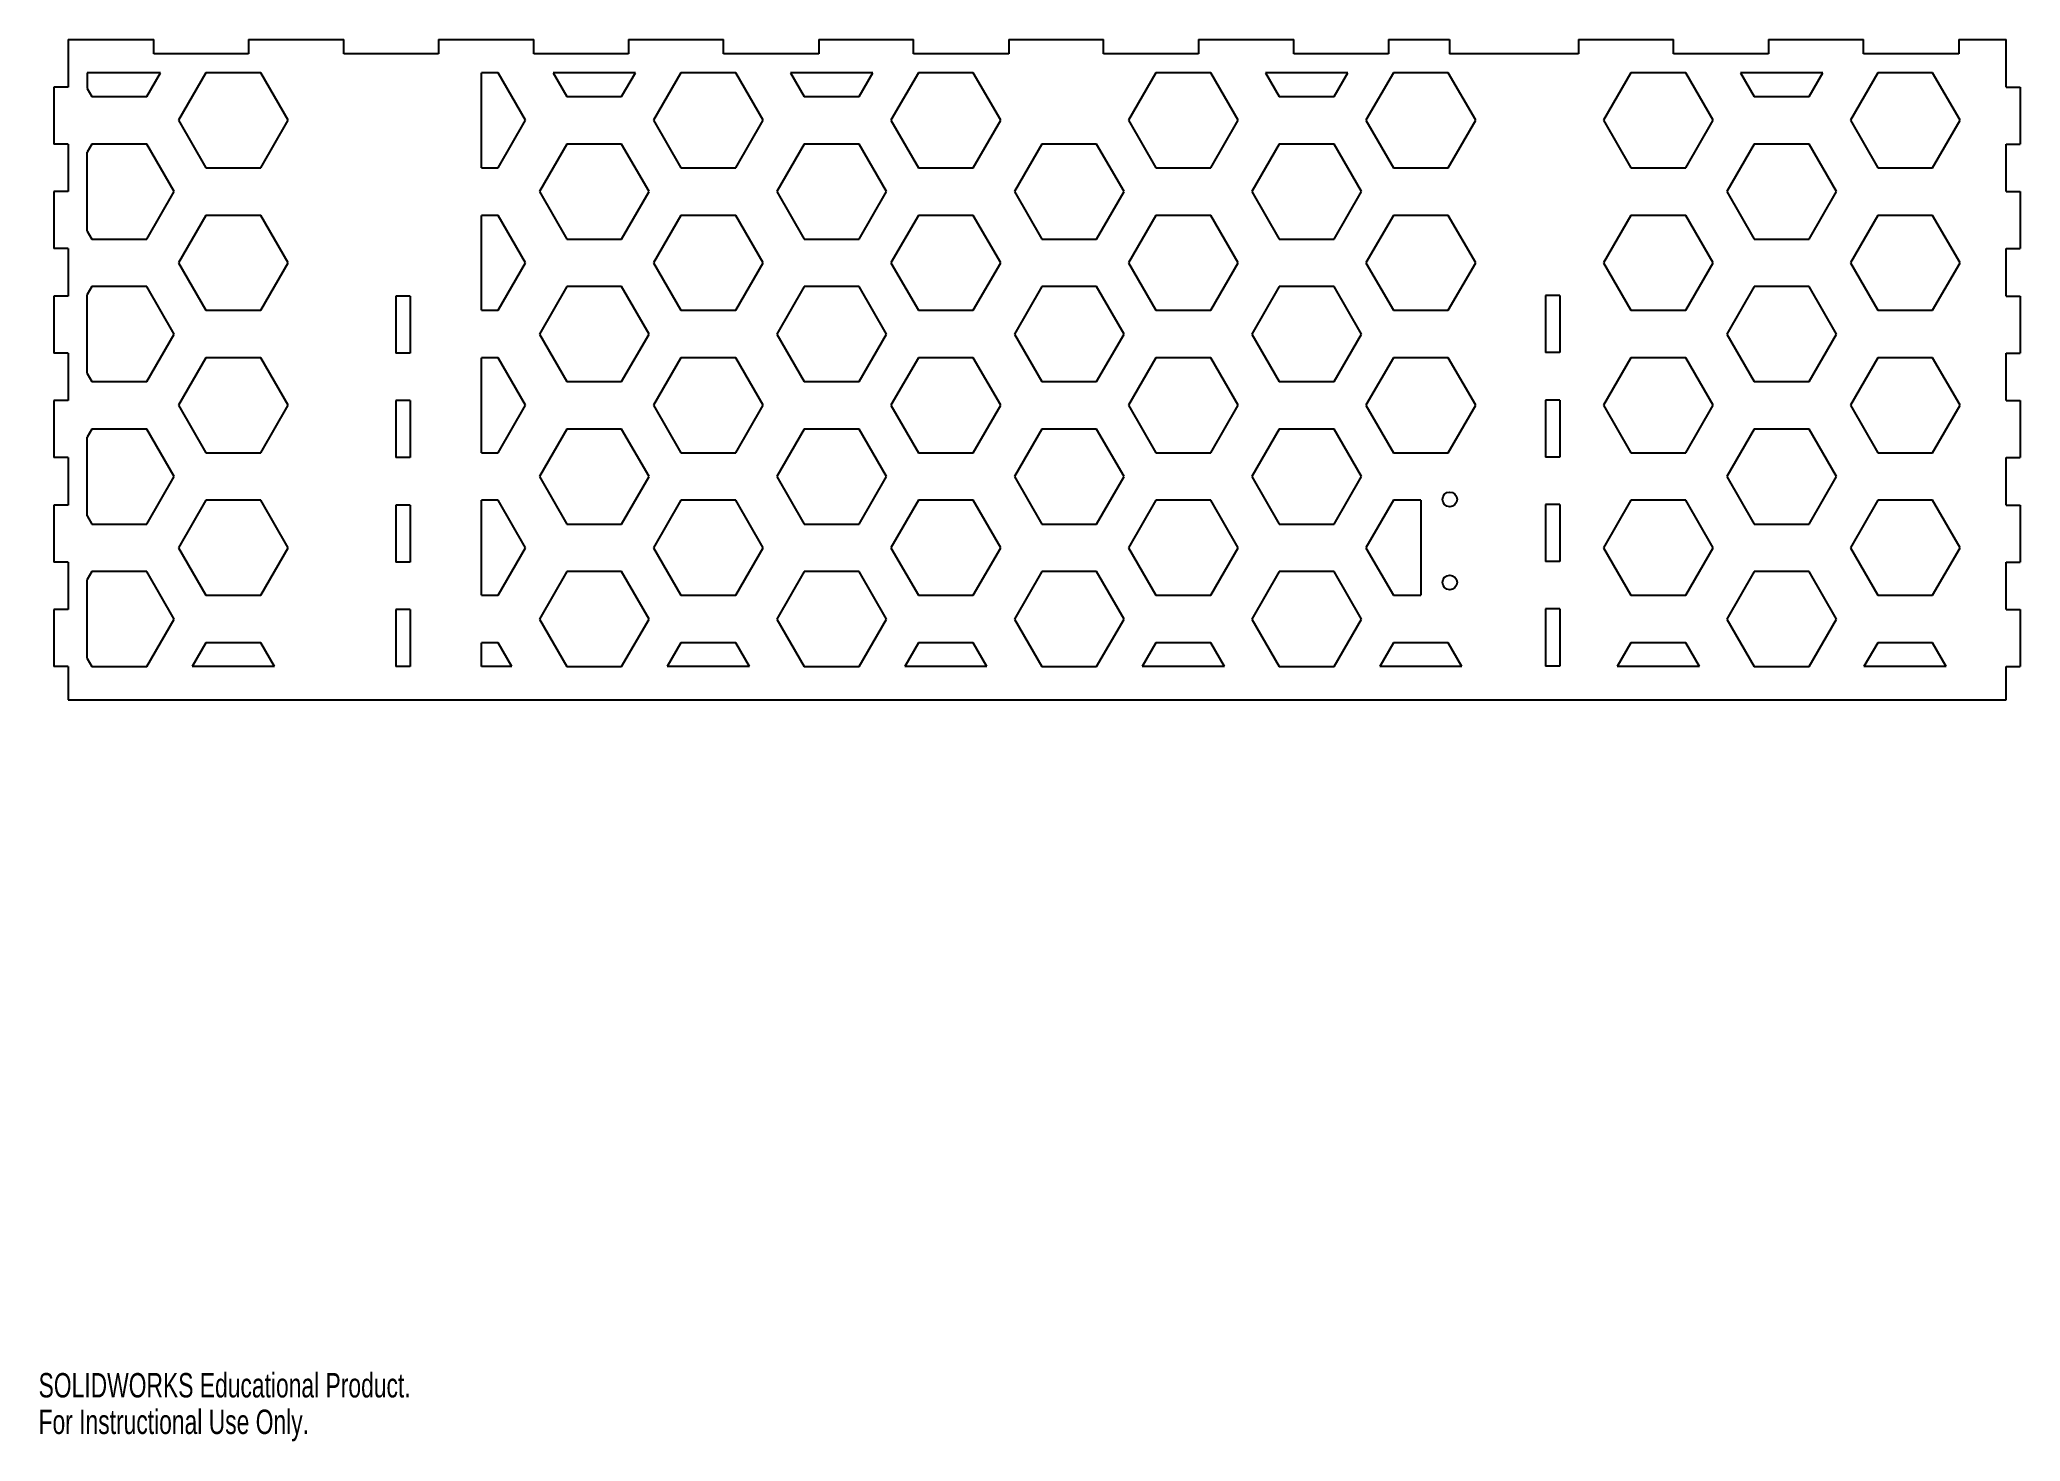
# Model space of a CAD drawing. Header units: inches. Extents: x 0 to 16.4, y 0 to 11.6.
import ezdxf

# ---------------------------------------------------------------- set-up
doc = ezdxf.new("R2010")
doc.units = ezdxf.units.IN
doc.header["$MEASUREMENT"] = 0
doc.styles.add('SLDTEXTSTYLE0', font='TXT', dxfattribs={"width": 0.7})

msp = doc.modelspace()

# ---------------------------------------------------------------- linework, layer by layer
at = {"color": 7, "linetype": 'Continuous', "lineweight": 25}
for p, q in [((0.245, 11.618), (0.245, 11.224)), ((0.245, 11.618), (0.954, 11.618)), ((0.954, 11.5), (0.954, 11.618)), ((1.741, 11.5), (0.954, 11.5)), ((1.741, 11.618), (1.741, 11.5)), ((1.741, 11.618), (2.529, 11.618)), ((2.529, 11.5), (2.529, 11.618)), ((3.316, 11.5), (2.529, 11.5)), ((3.316, 11.618), (3.316, 11.5)), ((3.316, 11.618), (4.104, 11.618)), ((4.104, 11.5), (4.104, 11.618)), ((4.891, 11.5), (4.104, 11.5)), ((4.891, 11.618), (4.891, 11.5)), ((4.891, 11.618), (5.678, 11.618)), ((5.678, 11.5), (5.678, 11.618)), ((6.466, 11.5), (5.678, 11.5)), ((6.466, 11.618), (6.466, 11.5)), ((6.466, 11.618), (7.253, 11.618)), ((7.253, 11.5), (7.253, 11.618)), ((8.041, 11.5), (7.253, 11.5)), ((8.041, 11.618), (8.041, 11.5)), ((8.041, 11.618), (8.828, 11.618)), ((8.828, 11.5), (8.828, 11.618)), ((9.615, 11.5), (8.828, 11.5)), ((9.615, 11.618), (9.615, 11.5)), ((9.615, 11.618), (10.403, 11.618)), ((10.403, 11.5), (10.403, 11.618)), ((11.19, 11.5), (10.403, 11.5)), ((11.19, 11.618), (11.19, 11.5)), ((11.19, 11.618), (11.694, 11.618)), ((11.694, 11.618), (11.694, 11.5)), ((12.765, 11.5), (11.694, 11.5)), ((12.765, 11.618), (12.765, 11.5)), ((12.765, 11.618), (13.552, 11.618)), ((13.552, 11.5), (13.552, 11.618)), ((14.34, 11.5), (13.552, 11.5)), ((14.34, 11.618), (14.34, 11.5)), ((14.34, 11.618), (15.127, 11.618)), ((15.127, 11.5), (15.127, 11.618)), ((15.915, 11.5), (15.127, 11.5)), ((15.915, 11.618), (15.915, 11.5)), ((15.915, 11.618), (16.308, 11.618)), ((16.308, 11.224), (16.308, 11.618)), ((1.01, 11.343), (0.403, 11.343)), ((0.403, 11.343), (0.403, 11.213)), ((0.896, 11.146), (1.01, 11.343)), ((1.387, 11.343), (1.16, 10.949)), ((1.842, 11.343), (1.387, 11.343)), ((2.069, 10.949), (1.842, 11.343)), ((3.81, 11.343), (3.671, 11.343)), ((3.671, 10.555), (3.671, 11.343)), ((4.037, 10.949), (3.81, 11.343)), ((4.265, 11.343), (4.378, 11.146)), ((4.947, 11.343), (4.265, 11.343)), ((4.833, 11.146), (4.947, 11.343)), ((5.324, 11.343), (5.097, 10.949)), ((5.779, 11.343), (5.324, 11.343)), ((6.006, 10.949), (5.779, 11.343)), ((6.233, 11.343), (6.347, 11.146)), ((6.915, 11.343), (6.233, 11.343)), ((6.802, 11.146), (6.915, 11.343)), ((7.293, 11.343), (7.065, 10.949)), ((7.747, 11.343), (7.293, 11.343)), ((7.975, 10.949), (7.747, 11.343)), ((9.261, 11.343), (9.034, 10.949)), ((9.716, 11.343), (9.261, 11.343)), ((9.943, 10.949), (9.716, 11.343)), ((10.852, 11.343), (10.17, 11.343)), ((10.17, 11.343), (10.284, 11.146)), ((10.739, 11.146), (10.852, 11.343)), ((11.23, 11.343), (11.002, 10.949)), ((11.684, 11.343), (11.23, 11.343)), ((11.912, 10.949), (11.684, 11.343)), ((13.198, 11.343), (12.971, 10.949)), ((13.653, 11.343), (13.198, 11.343)), ((13.88, 10.949), (13.653, 11.343)), ((14.107, 11.343), (14.221, 11.146)), ((14.789, 11.343), (14.107, 11.343)), ((14.676, 11.146), (14.789, 11.343)), ((15.244, 11.343), (15.017, 10.949)), ((15.698, 11.343), (15.244, 11.343)), ((15.926, 10.949), (15.698, 11.343)), ((0.127, 11.224), (0.127, 10.752)), ((0.245, 11.224), (0.127, 11.224)), ((0.403, 11.213), (0.441, 11.146)), ((16.308, 11.224), (16.426, 11.224)), ((16.426, 11.224), (16.426, 10.752)), ((0.441, 11.146), (0.896, 11.146)), ((4.378, 11.146), (4.833, 11.146)), ((6.347, 11.146), (6.802, 11.146)), ((10.284, 11.146), (10.739, 11.146)), ((14.221, 11.146), (14.676, 11.146)), ((1.16, 10.949), (1.387, 10.555)), ((1.842, 10.555), (2.069, 10.949)), ((3.81, 10.555), (4.037, 10.949)), ((5.097, 10.949), (5.324, 10.555)), ((5.779, 10.555), (6.006, 10.949)), ((7.065, 10.949), (7.293, 10.555)), ((7.747, 10.555), (7.975, 10.949)), ((9.034, 10.949), (9.261, 10.555)), ((9.716, 10.555), (9.943, 10.949)), ((11.002, 10.949), (11.23, 10.555)), ((11.684, 10.555), (11.912, 10.949)), ((12.971, 10.949), (13.198, 10.555)), ((13.653, 10.555), (13.88, 10.949)), ((15.017, 10.949), (15.244, 10.555)), ((15.698, 10.555), (15.926, 10.949)), ((0.245, 10.752), (0.127, 10.752)), ((0.245, 10.752), (0.245, 10.358)), ((0.441, 10.752), (0.403, 10.685)), ((0.403, 10.031), (0.403, 10.685)), ((0.896, 10.752), (0.441, 10.752)), ((1.123, 10.358), (0.896, 10.752)), ((4.378, 10.752), (4.151, 10.358)), ((4.833, 10.752), (4.378, 10.752)), ((5.06, 10.358), (4.833, 10.752)), ((6.347, 10.752), (6.12, 10.358)), ((6.802, 10.752), (6.347, 10.752)), ((7.029, 10.358), (6.802, 10.752)), ((8.315, 10.752), (8.088, 10.358)), ((8.77, 10.752), (8.315, 10.752)), ((8.997, 10.358), (8.77, 10.752)), ((10.284, 10.752), (10.057, 10.358)), ((10.739, 10.752), (10.284, 10.752)), ((10.966, 10.358), (10.739, 10.752)), ((14.221, 10.752), (13.994, 10.358)), ((14.676, 10.752), (14.221, 10.752)), ((14.903, 10.358), (14.676, 10.752)), ((16.308, 10.752), (16.426, 10.752)), ((16.308, 10.358), (16.308, 10.752)), ((1.387, 10.555), (1.842, 10.555)), ((3.671, 10.555), (3.81, 10.555)), ((5.324, 10.555), (5.779, 10.555)), ((7.293, 10.555), (7.747, 10.555)), ((9.261, 10.555), (9.716, 10.555)), ((11.23, 10.555), (11.684, 10.555)), ((13.198, 10.555), (13.653, 10.555)), ((15.244, 10.555), (15.698, 10.555)), ((0.127, 10.358), (0.127, 9.886)), ((0.245, 10.358), (0.127, 10.358)), ((0.896, 9.965), (1.123, 10.358)), ((4.151, 10.358), (4.378, 9.965)), ((4.833, 9.965), (5.06, 10.358)), ((6.12, 10.358), (6.347, 9.965)), ((6.802, 9.965), (7.029, 10.358)), ((8.088, 10.358), (8.315, 9.965)), ((8.77, 9.965), (8.997, 10.358)), ((10.057, 10.358), (10.284, 9.965)), ((10.739, 9.965), (10.966, 10.358)), ((13.994, 10.358), (14.221, 9.965)), ((14.676, 9.965), (14.903, 10.358)), ((16.308, 10.358), (16.426, 10.358)), ((16.426, 10.358), (16.426, 9.886)), ((0.403, 10.031), (0.441, 9.965)), ((1.387, 10.161), (1.16, 9.768)), ((1.842, 10.161), (1.387, 10.161)), ((2.069, 9.768), (1.842, 10.161)), ((3.81, 10.161), (3.671, 10.161)), ((3.671, 9.374), (3.671, 10.161)), ((4.037, 9.768), (3.81, 10.161)), ((5.324, 10.161), (5.097, 9.768)), ((5.779, 10.161), (5.324, 10.161)), ((6.006, 9.768), (5.779, 10.161)), ((7.293, 10.161), (7.065, 9.768)), ((7.747, 10.161), (7.293, 10.161)), ((7.975, 9.768), (7.747, 10.161)), ((9.261, 10.161), (9.034, 9.768)), ((9.716, 10.161), (9.261, 10.161)), ((9.943, 9.768), (9.716, 10.161)), ((11.23, 10.161), (11.002, 9.768)), ((11.684, 10.161), (11.23, 10.161)), ((11.912, 9.768), (11.684, 10.161)), ((13.198, 10.161), (12.971, 9.768)), ((13.653, 10.161), (13.198, 10.161)), ((13.88, 9.768), (13.653, 10.161)), ((15.244, 10.161), (15.017, 9.768)), ((15.698, 10.161), (15.244, 10.161)), ((15.926, 9.768), (15.698, 10.161)), ((0.245, 9.886), (0.127, 9.886)), ((0.245, 9.886), (0.245, 9.492)), ((0.441, 9.965), (0.896, 9.965)), ((4.378, 9.965), (4.833, 9.965)), ((6.347, 9.965), (6.802, 9.965)), ((8.315, 9.965), (8.77, 9.965)), ((10.284, 9.965), (10.739, 9.965)), ((14.221, 9.965), (14.676, 9.965)), ((16.308, 9.886), (16.426, 9.886)), ((16.308, 9.492), (16.308, 9.886)), ((1.16, 9.768), (1.387, 9.374)), ((1.842, 9.374), (2.069, 9.768)), ((3.81, 9.374), (4.037, 9.768)), ((5.097, 9.768), (5.324, 9.374)), ((5.779, 9.374), (6.006, 9.768)), ((7.065, 9.768), (7.293, 9.374)), ((7.747, 9.374), (7.975, 9.768)), ((9.034, 9.768), (9.261, 9.374)), ((9.716, 9.374), (9.943, 9.768)), ((11.002, 9.768), (11.23, 9.374)), ((11.684, 9.374), (11.912, 9.768)), ((12.971, 9.768), (13.198, 9.374)), ((13.653, 9.374), (13.88, 9.768)), ((15.017, 9.768), (15.244, 9.374)), ((15.698, 9.374), (15.926, 9.768)), ((0.441, 9.571), (0.403, 9.504)), ((0.896, 9.571), (0.441, 9.571)), ((1.123, 9.177), (0.896, 9.571)), ((4.378, 9.571), (4.151, 9.177)), ((4.833, 9.571), (4.378, 9.571)), ((5.06, 9.177), (4.833, 9.571)), ((6.347, 9.571), (6.12, 9.177)), ((6.802, 9.571), (6.347, 9.571)), ((7.029, 9.177), (6.802, 9.571)), ((8.315, 9.571), (8.088, 9.177)), ((8.77, 9.571), (8.315, 9.571)), ((8.997, 9.177), (8.77, 9.571)), ((10.284, 9.571), (10.057, 9.177)), ((10.739, 9.571), (10.284, 9.571)), ((10.966, 9.177), (10.739, 9.571)), ((14.221, 9.571), (13.994, 9.177)), ((14.676, 9.571), (14.221, 9.571)), ((14.903, 9.177), (14.676, 9.571)), ((0.127, 9.492), (0.127, 9.02)), ((0.245, 9.492), (0.127, 9.492)), ((0.403, 8.85), (0.403, 9.504)), ((1.387, 9.374), (1.842, 9.374)), ((3.08, 9.492), (2.962, 9.492)), ((2.962, 9.492), (2.962, 9.02)), ((3.08, 9.492), (3.08, 9.02)), ((3.671, 9.374), (3.81, 9.374)), ((5.324, 9.374), (5.779, 9.374)), ((7.293, 9.374), (7.747, 9.374)), ((9.261, 9.374), (9.716, 9.374)), ((11.23, 9.374), (11.684, 9.374)), ((12.489, 9.496), (12.489, 9.024)), ((12.608, 9.496), (12.489, 9.496)), ((12.608, 9.496), (12.608, 9.024)), ((13.198, 9.374), (13.653, 9.374)), ((15.244, 9.374), (15.698, 9.374)), ((16.308, 9.492), (16.426, 9.492)), ((16.426, 9.492), (16.426, 9.02)), ((0.896, 8.784), (1.123, 9.177)), ((4.151, 9.177), (4.378, 8.784)), ((4.833, 8.784), (5.06, 9.177)), ((6.12, 9.177), (6.347, 8.784)), ((6.802, 8.784), (7.029, 9.177)), ((8.088, 9.177), (8.315, 8.784)), ((8.77, 8.784), (8.997, 9.177)), ((10.057, 9.177), (10.284, 8.784)), ((10.739, 8.784), (10.966, 9.177)), ((13.994, 9.177), (14.221, 8.784)), ((14.676, 8.784), (14.903, 9.177)), ((0.245, 9.02), (0.127, 9.02)), ((0.245, 9.02), (0.245, 8.626)), ((1.387, 8.98), (1.16, 8.587)), ((1.842, 8.98), (1.387, 8.98)), ((2.069, 8.587), (1.842, 8.98)), ((3.08, 9.02), (2.962, 9.02)), ((3.81, 8.98), (3.671, 8.98)), ((3.671, 8.193), (3.671, 8.98)), ((4.037, 8.587), (3.81, 8.98)), ((5.324, 8.98), (5.097, 8.587)), ((5.779, 8.98), (5.324, 8.98)), ((6.006, 8.587), (5.779, 8.98)), ((7.293, 8.98), (7.065, 8.587)), ((7.747, 8.98), (7.293, 8.98)), ((7.975, 8.587), (7.747, 8.98)), ((9.261, 8.98), (9.034, 8.587)), ((9.716, 8.98), (9.261, 8.98)), ((9.943, 8.587), (9.716, 8.98)), ((11.23, 8.98), (11.002, 8.587)), ((11.684, 8.98), (11.23, 8.98)), ((11.912, 8.587), (11.684, 8.98)), ((12.608, 9.024), (12.489, 9.024)), ((13.198, 8.98), (12.971, 8.587)), ((13.653, 8.98), (13.198, 8.98)), ((13.88, 8.587), (13.653, 8.98)), ((15.244, 8.98), (15.017, 8.587)), ((15.698, 8.98), (15.244, 8.98)), ((15.926, 8.587), (15.698, 8.98)), ((16.308, 9.02), (16.426, 9.02)), ((16.308, 8.626), (16.308, 9.02)), ((0.403, 8.85), (0.441, 8.784)), ((0.441, 8.784), (0.896, 8.784)), ((4.378, 8.784), (4.833, 8.784)), ((6.347, 8.784), (6.802, 8.784)), ((8.315, 8.784), (8.77, 8.784)), ((10.284, 8.784), (10.739, 8.784)), ((14.221, 8.784), (14.676, 8.784)), ((0.127, 8.626), (0.127, 8.154)), ((0.245, 8.626), (0.127, 8.626)), ((1.16, 8.587), (1.387, 8.193)), ((1.842, 8.193), (2.069, 8.587)), ((3.08, 8.626), (2.962, 8.626)), ((2.962, 8.626), (2.962, 8.154)), ((3.08, 8.626), (3.08, 8.154)), ((3.81, 8.193), (4.037, 8.587)), ((5.097, 8.587), (5.324, 8.193)), ((5.779, 8.193), (6.006, 8.587)), ((7.065, 8.587), (7.293, 8.193)), ((7.747, 8.193), (7.975, 8.587)), ((9.034, 8.587), (9.261, 8.193)), ((9.716, 8.193), (9.943, 8.587)), ((11.002, 8.587), (11.23, 8.193)), ((11.684, 8.193), (11.912, 8.587)), ((12.489, 8.63), (12.489, 8.158)), ((12.608, 8.63), (12.489, 8.63)), ((12.608, 8.63), (12.608, 8.158)), ((12.971, 8.587), (13.198, 8.193)), ((13.653, 8.193), (13.88, 8.587)), ((15.017, 8.587), (15.244, 8.193)), ((15.698, 8.193), (15.926, 8.587)), ((16.308, 8.626), (16.426, 8.626)), ((16.426, 8.626), (16.426, 8.154)), ((0.441, 8.39), (0.403, 8.323)), ((0.896, 8.39), (0.441, 8.39)), ((1.123, 7.996), (0.896, 8.39)), ((4.378, 8.39), (4.151, 7.996)), ((4.833, 8.39), (4.378, 8.39)), ((5.06, 7.996), (4.833, 8.39)), ((6.347, 8.39), (6.12, 7.996)), ((6.802, 8.39), (6.347, 8.39)), ((7.029, 7.996), (6.802, 8.39)), ((8.315, 8.39), (8.088, 7.996)), ((8.77, 8.39), (8.315, 8.39)), ((8.997, 7.996), (8.77, 8.39)), ((10.284, 8.39), (10.057, 7.996)), ((10.739, 8.39), (10.284, 8.39)), ((10.966, 7.996), (10.739, 8.39)), ((14.221, 8.39), (13.994, 7.996)), ((14.676, 8.39), (14.221, 8.39)), ((14.903, 7.996), (14.676, 8.39)), ((0.403, 7.669), (0.403, 8.323)), ((0.245, 8.154), (0.127, 8.154)), ((0.245, 8.154), (0.245, 7.76)), ((1.387, 8.193), (1.842, 8.193)), ((3.08, 8.154), (2.962, 8.154)), ((3.671, 8.193), (3.81, 8.193)), ((5.324, 8.193), (5.779, 8.193)), ((7.293, 8.193), (7.747, 8.193)), ((9.261, 8.193), (9.716, 8.193)), ((11.23, 8.193), (11.684, 8.193)), ((12.608, 8.158), (12.489, 8.158)), ((13.198, 8.193), (13.653, 8.193)), ((15.244, 8.193), (15.698, 8.193)), ((16.308, 8.154), (16.426, 8.154)), ((16.308, 7.76), (16.308, 8.154)), ((0.896, 7.602), (1.123, 7.996)), ((4.151, 7.996), (4.378, 7.602)), ((4.833, 7.602), (5.06, 7.996)), ((6.12, 7.996), (6.347, 7.602)), ((6.802, 7.602), (7.029, 7.996)), ((8.088, 7.996), (8.315, 7.602)), ((8.77, 7.602), (8.997, 7.996)), ((10.057, 7.996), (10.284, 7.602)), ((10.739, 7.602), (10.966, 7.996)), ((13.994, 7.996), (14.221, 7.602)), ((14.676, 7.602), (14.903, 7.996)), ((0.127, 7.76), (0.127, 7.287)), ((0.245, 7.76), (0.127, 7.76)), ((1.387, 7.799), (1.16, 7.406)), ((1.842, 7.799), (1.387, 7.799)), ((2.069, 7.406), (1.842, 7.799)), ((3.08, 7.76), (2.962, 7.76)), ((2.962, 7.76), (2.962, 7.287)), ((3.08, 7.76), (3.08, 7.287)), ((3.81, 7.799), (3.671, 7.799)), ((3.671, 7.012), (3.671, 7.799)), ((4.037, 7.406), (3.81, 7.799)), ((5.324, 7.799), (5.097, 7.406)), ((5.779, 7.799), (5.324, 7.799)), ((6.006, 7.406), (5.779, 7.799)), ((7.293, 7.799), (7.065, 7.406)), ((7.747, 7.799), (7.293, 7.799)), ((7.975, 7.406), (7.747, 7.799)), ((9.261, 7.799), (9.034, 7.406)), ((9.716, 7.799), (9.261, 7.799)), ((9.943, 7.406), (9.716, 7.799)), ((11.23, 7.799), (11.002, 7.406)), ((11.457, 7.799), (11.23, 7.799)), ((11.457, 7.799), (11.457, 7.012)), ((12.489, 7.764), (12.489, 7.291)), ((12.608, 7.764), (12.489, 7.764)), ((12.608, 7.764), (12.608, 7.291)), ((13.198, 7.799), (12.971, 7.406)), ((13.653, 7.799), (13.198, 7.799)), ((13.88, 7.406), (13.653, 7.799)), ((15.244, 7.799), (15.017, 7.406)), ((15.698, 7.799), (15.244, 7.799)), ((15.926, 7.406), (15.698, 7.799)), ((16.308, 7.76), (16.426, 7.76)), ((16.426, 7.76), (16.426, 7.287)), ((0.403, 7.669), (0.441, 7.602)), ((0.441, 7.602), (0.896, 7.602)), ((4.378, 7.602), (4.833, 7.602)), ((6.347, 7.602), (6.802, 7.602)), ((8.315, 7.602), (8.77, 7.602)), ((10.284, 7.602), (10.739, 7.602)), ((14.221, 7.602), (14.676, 7.602)), ((1.16, 7.406), (1.387, 7.012)), ((1.842, 7.012), (2.069, 7.406)), ((3.81, 7.012), (4.037, 7.406)), ((5.097, 7.406), (5.324, 7.012)), ((5.779, 7.012), (6.006, 7.406)), ((7.065, 7.406), (7.293, 7.012)), ((7.747, 7.012), (7.975, 7.406)), ((9.034, 7.406), (9.261, 7.012)), ((9.716, 7.012), (9.943, 7.406)), ((11.002, 7.406), (11.23, 7.012)), ((12.971, 7.406), (13.198, 7.012)), ((13.653, 7.012), (13.88, 7.406)), ((15.017, 7.406), (15.244, 7.012)), ((15.698, 7.012), (15.926, 7.406)), ((0.245, 7.287), (0.127, 7.287)), ((0.245, 7.287), (0.245, 6.894)), ((3.08, 7.287), (2.962, 7.287)), ((12.608, 7.291), (12.489, 7.291)), ((16.308, 7.287), (16.426, 7.287)), ((16.308, 6.894), (16.308, 7.287)), ((0.441, 7.209), (0.403, 7.142)), ((0.403, 6.488), (0.403, 7.142)), ((0.896, 7.209), (0.441, 7.209)), ((1.123, 6.815), (0.896, 7.209)), ((4.378, 7.209), (4.151, 6.815)), ((4.833, 7.209), (4.378, 7.209)), ((5.06, 6.815), (4.833, 7.209)), ((6.347, 7.209), (6.12, 6.815)), ((6.802, 7.209), (6.347, 7.209)), ((7.029, 6.815), (6.802, 7.209)), ((8.315, 7.209), (8.088, 6.815)), ((8.77, 7.209), (8.315, 7.209)), ((8.997, 6.815), (8.77, 7.209)), ((10.284, 7.209), (10.057, 6.815)), ((10.739, 7.209), (10.284, 7.209)), ((10.966, 6.815), (10.739, 7.209)), ((14.221, 7.209), (13.994, 6.815)), ((14.676, 7.209), (14.221, 7.209)), ((14.903, 6.815), (14.676, 7.209)), ((1.387, 7.012), (1.842, 7.012)), ((3.671, 7.012), (3.81, 7.012)), ((5.324, 7.012), (5.779, 7.012)), ((7.293, 7.012), (7.747, 7.012)), ((9.261, 7.012), (9.716, 7.012)), ((11.23, 7.012), (11.457, 7.012)), ((12.489, 6.898), (12.489, 6.425)), ((12.608, 6.898), (12.489, 6.898)), ((12.608, 6.898), (12.608, 6.425)), ((13.198, 7.012), (13.653, 7.012)), ((15.244, 7.012), (15.698, 7.012)), ((0.127, 6.894), (0.127, 6.421)), ((0.245, 6.894), (0.127, 6.894)), ((0.896, 6.421), (1.123, 6.815)), ((3.08, 6.894), (2.962, 6.894)), ((2.962, 6.894), (2.962, 6.421)), ((3.08, 6.894), (3.08, 6.421)), ((4.151, 6.815), (4.378, 6.421)), ((4.833, 6.421), (5.06, 6.815)), ((6.12, 6.815), (6.347, 6.421)), ((6.802, 6.421), (7.029, 6.815)), ((8.088, 6.815), (8.315, 6.421)), ((8.77, 6.421), (8.997, 6.815)), ((10.057, 6.815), (10.284, 6.421)), ((10.739, 6.421), (10.966, 6.815)), ((13.994, 6.815), (14.221, 6.421)), ((14.676, 6.421), (14.903, 6.815)), ((16.308, 6.894), (16.426, 6.894)), ((16.426, 6.894), (16.426, 6.421)), ((1.387, 6.618), (1.273, 6.421)), ((1.842, 6.618), (1.387, 6.618)), ((1.955, 6.421), (1.842, 6.618)), ((3.81, 6.618), (3.671, 6.618)), ((3.671, 6.421), (3.671, 6.618)), ((3.924, 6.421), (3.81, 6.618)), ((5.324, 6.618), (5.21, 6.421)), ((5.779, 6.618), (5.324, 6.618)), ((5.892, 6.421), (5.779, 6.618)), ((7.293, 6.618), (7.179, 6.421)), ((7.747, 6.618), (7.293, 6.618)), ((7.861, 6.421), (7.747, 6.618)), ((9.261, 6.618), (9.147, 6.421)), ((9.716, 6.618), (9.261, 6.618)), ((9.829, 6.421), (9.716, 6.618)), ((11.23, 6.618), (11.116, 6.421)), ((11.684, 6.618), (11.23, 6.618)), ((11.798, 6.421), (11.684, 6.618)), ((13.198, 6.618), (13.084, 6.421)), ((13.653, 6.618), (13.198, 6.618)), ((13.766, 6.421), (13.653, 6.618)), ((15.244, 6.618), (15.13, 6.421)), ((15.698, 6.618), (15.244, 6.618)), ((15.812, 6.421), (15.698, 6.618)), ((0.245, 6.421), (0.127, 6.421)), ((0.245, 6.421), (0.245, 6.146)), ((0.403, 6.488), (0.441, 6.421)), ((0.441, 6.421), (0.896, 6.421)), ((1.955, 6.421), (1.273, 6.421)), ((3.08, 6.421), (2.962, 6.421)), ((3.924, 6.421), (3.671, 6.421)), ((4.378, 6.421), (4.833, 6.421)), ((5.892, 6.421), (5.21, 6.421)), ((6.347, 6.421), (6.802, 6.421)), ((7.861, 6.421), (7.179, 6.421)), ((8.315, 6.421), (8.77, 6.421)), ((9.829, 6.421), (9.147, 6.421)), ((10.284, 6.421), (10.739, 6.421)), ((11.798, 6.421), (11.116, 6.421)), ((12.608, 6.425), (12.489, 6.425)), ((13.766, 6.421), (13.084, 6.421)), ((14.221, 6.421), (14.676, 6.421)), ((15.812, 6.421), (15.13, 6.421)), ((16.308, 6.421), (16.426, 6.421)), ((16.308, 6.146), (16.308, 6.421)), ((0.245, 6.146), (16.308, 6.146))]:
    msp.add_line(p, q, dxfattribs=at)
for centre in [(11.697, 7.807), (11.697, 7.118)]:
    msp.add_circle(centre, 0.0608, dxfattribs=at)

# ---------------------------------------------------------------- texts
at = {"color": 7, "linetype": 'Continuous', "char_height": 0.20229, "attachment_point": 1, "style": 'SLDTEXTSTYLE0'}
for s, insert in [('SOLIDWORKS Educational Product.', (0, 0.564)), ('For Instructional Use Only.', (0, 0.261))]:
    msp.add_mtext(s, dxfattribs=dict(at, insert=insert))

doc.saveas('drawing.dxf')
